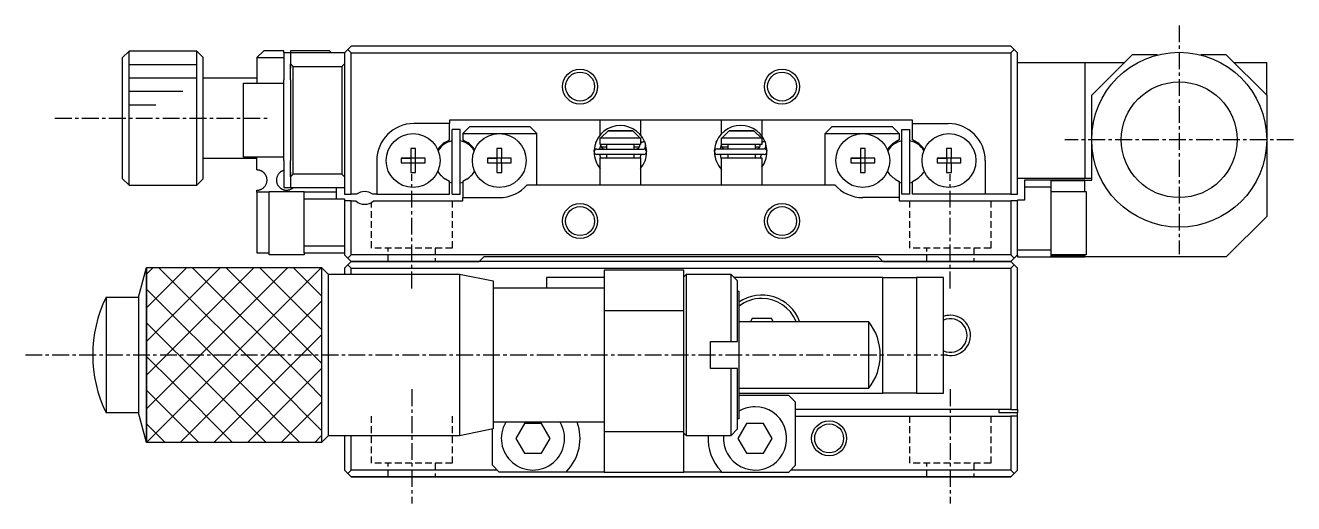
# Model space of a CAD drawing. Extents: x 10 to 347, y 10 to 222.
# Drawn here: x 191.3 to 285.5, y 28.7 to 64.2 of the extents above; entities that cross this region are included whole.
import ezdxf

# ---------------------------------------------------------------- set-up
doc = ezdxf.new("R2010")
doc.units = 0
doc.linetypes.add('CENTER', pattern=[2, 1.25, -0.25, 0.25, -0.25])
doc.linetypes.add('DASHED', pattern=[0.75, 0.5, -0.25])
doc.layers.get('0').update_dxf_attribs({"linetype": 'CONTINUOUS'})
doc.layers.add('CENTER', color=1, linetype='CENTER')

msp = doc.modelspace()

# ---------------------------------------------------------------- linework, layer by layer
at = {"color": 7, "linetype": 'CONTINUOUS'}
for p, q in [((198.954, 62.301), (198.454, 61.799)), ((198.954, 52.333), (198.954, 62.301)), ((199.454, 62.301), (198.954, 62.301)), ((199.454, 62.317), (199.454, 62.301)), ((199.454, 62.317), (203.954, 62.317)), ((203.954, 62.317), (203.954, 52.317)), ((203.954, 62.317), (204.454, 61.817)), ((208.454, 61.817), (208.954, 62.317)), ((210.454, 62.317), (208.954, 62.317)), ((210.454, 62.167), (210.454, 62.317)), ((213.854, 62.317), (210.954, 62.317)), ((210.954, 62.317), (210.954, 62.167)), ((213.854, 62.317), (214.004, 62.167)), ((215.204, 62.417), (214.954, 62.167)), ((215.204, 62.417), (215.454, 62.667)), ((215.454, 62.167), (215.204, 62.417)), ((264.454, 62.667), (215.454, 62.667)), ((264.704, 62.417), (264.454, 62.667)), ((264.704, 62.417), (264.454, 62.167)), ((264.954, 62.167), (264.704, 62.417)), ((198.454, 61.799), (198.454, 52.835)), ((204.454, 52.817), (204.454, 61.817)), ((208.454, 61.817), (210.454, 61.817)), ((208.454, 61.817), (208.454, 59.917)), ((210.954, 62.167), (210.454, 62.167)), ((210.454, 62.167), (210.454, 60.167)), ((214.954, 62.167), (210.954, 62.167)), ((210.954, 62.167), (210.954, 61.367)), ((211.154, 61.167), (210.954, 61.367)), ((210.954, 61.367), (210.954, 61.039)), ((210.954, 61.039), (210.954, 61.367)), ((214.954, 61.367), (214.754, 61.167)), ((214.954, 62.167), (214.954, 51.667)), ((215.454, 51.667), (215.454, 62.167)), ((215.454, 62.167), (264.454, 62.167)), ((264.454, 62.167), (264.454, 51.667)), ((264.954, 51.667), (264.954, 62.167)), ((264.954, 61.467), (269.954, 61.467)), ((269.954, 61.467), (269.954, 52.867)), ((269.954, 61.467), (272.904, 61.467)), ((270.454, 59.017), (273.454, 62.017)), ((275.354, 62.017), (273.454, 62.017)), ((280.454, 62.017), (278.554, 62.017)), ((280.454, 62.017), (283.454, 59.017)), ((281.004, 61.467), (283.454, 61.467)), ((283.454, 59.017), (283.454, 61.467)), ((204.454, 60.317), (208.454, 60.317)), ((210.954, 60.167), (210.954, 61.039)), ((211.154, 61.167), (214.754, 61.167)), ((211.154, 53.167), (211.154, 61.167)), ((214.754, 61.167), (214.754, 53.167)), ((207.454, 54.417), (207.454, 59.917)), ((207.454, 59.917), (210.454, 59.917)), ((210.454, 54.167), (210.454, 60.167)), ((210.954, 60.167), (210.954, 54.167)), ((270.454, 55.717), (270.454, 59.017)), ((283.454, 59.017), (283.454, 55.717)), ((222.754, 56.917), (220.104, 56.917)), ((222.754, 57.167), (222.754, 56.917)), ((224.954, 57.167), (222.754, 57.167)), ((222.754, 55.712), (222.754, 56.917)), ((224.254, 56.667), (223.754, 56.167)), ((228.754, 56.667), (224.254, 56.667)), ((257.154, 57.167), (224.954, 57.167)), ((229.254, 56.167), (228.754, 56.667)), ((233.954, 56.073), (233.954, 57.167)), ((236.954, 57.167), (236.954, 56.054)), ((242.954, 56.15), (242.954, 57.167)), ((245.954, 57.167), (245.954, 55.99)), ((251.154, 56.667), (250.654, 56.167)), ((255.654, 56.667), (251.154, 56.667)), ((256.154, 56.167), (255.654, 56.667)), ((257.154, 56.917), (257.154, 57.167)), ((257.154, 56.917), (259.804, 56.917)), ((257.154, 55.712), (257.154, 56.917)), ((222.46, 55.542), (222.754, 55.712)), ((223.554, 56.467), (222.954, 56.467)), ((222.954, 51.667), (222.954, 56.467)), ((223.554, 51.667), (223.554, 56.467)), ((223.754, 56.167), (226.454, 56.167)), ((223.754, 56.167), (223.754, 55.712)), ((223.754, 55.712), (224.048, 55.542)), ((226.454, 56.167), (229.254, 56.167)), ((229.254, 52.367), (229.254, 56.167)), ((233.633, 55.534), (233.653, 55.586)), ((233.654, 55.586), (233.658, 55.596)), ((233.954, 56.072), (233.954, 56.073)), ((233.954, 56.072), (233.954, 56.072)), ((233.954, 55.867), (234.008, 55.867)), ((233.954, 55.367), (233.954, 55.867)), ((234.537, 56.367), (234.008, 55.867)), ((234.008, 55.867), (236.9, 55.867)), ((236.37, 56.367), (234.537, 56.367)), ((234.537, 56.367), (236.37, 56.367)), ((236.9, 55.867), (236.37, 56.367)), ((236.9, 55.867), (236.954, 55.867)), ((236.954, 55.867), (236.954, 55.367)), ((237.234, 55.595), (237.006, 55.525)), ((237.159, 55.574), (237.17, 55.578)), ((237.17, 55.578), (237.181, 55.581)), ((237.181, 55.581), (237.191, 55.584)), ((237.191, 55.584), (237.201, 55.586)), ((237.201, 55.586), (237.209, 55.588)), ((237.209, 55.588), (237.216, 55.589)), ((237.216, 55.589), (237.223, 55.59)), ((237.223, 55.59), (237.228, 55.59)), ((237.228, 55.59), (237.233, 55.59)), ((237.233, 55.59), (237.235, 55.589)), ((237.235, 55.589), (237.239, 55.586)), ((237.239, 55.586), (237.251, 55.556)), ((242.575, 55.544), (242.595, 55.597)), ((242.596, 55.597), (242.619, 55.649)), ((242.954, 55.867), (243.008, 55.867)), ((242.954, 55.367), (242.954, 55.867)), ((243.537, 56.367), (243.008, 55.867)), ((243.008, 55.867), (245.9, 55.867)), ((245.37, 56.367), (243.537, 56.367)), ((243.537, 56.367), (245.37, 56.367)), ((245.9, 55.867), (245.37, 56.367)), ((245.9, 55.867), (245.954, 55.867)), ((245.954, 55.99), (245.954, 55.99)), ((245.954, 55.989), (245.954, 55.989)), ((245.954, 55.867), (245.954, 55.367)), ((246.176, 55.606), (245.954, 55.539)), ((246.079, 55.578), (246.091, 55.582)), ((246.091, 55.582), (246.103, 55.586)), ((246.103, 55.586), (246.114, 55.589)), ((246.114, 55.589), (246.125, 55.592)), ((246.125, 55.592), (246.135, 55.595)), ((246.135, 55.595), (246.144, 55.597)), ((246.144, 55.597), (246.152, 55.599)), ((246.152, 55.599), (246.159, 55.6)), ((246.159, 55.6), (246.165, 55.6)), ((246.165, 55.6), (246.17, 55.601)), ((246.17, 55.601), (246.175, 55.6)), ((246.175, 55.6), (246.177, 55.6)), ((246.177, 55.6), (246.181, 55.597)), ((246.181, 55.597), (246.193, 55.567)), ((250.654, 56.167), (253.454, 56.167)), ((250.654, 52.367), (250.654, 56.167)), ((253.454, 56.167), (256.154, 56.167)), ((256.154, 55.712), (255.86, 55.542)), ((256.154, 56.167), (256.154, 55.712)), ((256.354, 56.467), (256.954, 56.467)), ((256.354, 51.667), (256.354, 56.467)), ((256.954, 51.667), (256.954, 56.467)), ((257.448, 55.542), (257.154, 55.712)), ((270.454, 52.717), (270.454, 55.717)), ((283.454, 55.717), (283.454, 50.017)), ((220.234, 55.053), (219.874, 55.053)), ((219.874, 55.053), (219.874, 54.347)), ((220.234, 54.347), (220.234, 55.053)), ((226.634, 55.053), (226.274, 55.053)), ((226.274, 55.053), (226.274, 54.347)), ((226.634, 54.347), (226.634, 55.053)), ((233.497, 54.841), (233.501, 54.942)), ((233.696, 55.019), (237.196, 55.019)), ((233.995, 55.367), (233.908, 55.019)), ((236.954, 55.367), (233.954, 55.367)), ((233.998, 55.328), (233.997, 55.313)), ((233.997, 55.313), (233.998, 55.298)), ((233.999, 55.343), (233.998, 55.328)), ((233.998, 55.298), (233.999, 55.283)), ((234.001, 55.357), (233.999, 55.343)), ((233.999, 55.283), (234.001, 55.269)), ((234.002, 55.367), (234.001, 55.357)), ((234.001, 55.269), (234.004, 55.254)), ((234.004, 55.254), (234.007, 55.24)), ((234.007, 55.24), (234.011, 55.225)), ((234.011, 55.225), (234.016, 55.211)), ((234.016, 55.211), (234.022, 55.198)), ((234.022, 55.198), (234.028, 55.184)), ((234.028, 55.184), (234.035, 55.171)), ((234.035, 55.171), (234.043, 55.158)), ((234.454, 55.167), (234.037, 55.167)), ((234.043, 55.158), (234.051, 55.146)), ((234.051, 55.146), (234.06, 55.134)), ((234.06, 55.134), (234.069, 55.123)), ((234.069, 55.123), (234.079, 55.112)), ((234.079, 55.112), (234.09, 55.101)), ((234.09, 55.101), (234.101, 55.091)), ((234.101, 55.091), (234.112, 55.082)), ((234.112, 55.082), (234.124, 55.073)), ((234.124, 55.073), (234.137, 55.065)), ((234.137, 55.065), (234.15, 55.058)), ((234.15, 55.058), (234.163, 55.051)), ((234.163, 55.051), (234.176, 55.045)), ((234.176, 55.045), (234.19, 55.039)), ((234.19, 55.039), (234.204, 55.034)), ((234.204, 55.034), (234.218, 55.03)), ((234.218, 55.03), (234.232, 55.026)), ((234.232, 55.026), (234.247, 55.024)), ((234.247, 55.024), (234.261, 55.021)), ((234.261, 55.021), (234.276, 55.02)), ((234.276, 55.02), (234.291, 55.019)), ((234.291, 55.019), (234.297, 55.019)), ((234.454, 55.019), (234.454, 55.367)), ((236.454, 55.367), (236.454, 55.019)), ((236.854, 55.167), (236.454, 55.167)), ((236.594, 55.019), (236.608, 55.02)), ((236.608, 55.02), (236.623, 55.021)), ((236.623, 55.021), (236.638, 55.022)), ((236.638, 55.022), (236.652, 55.025)), ((236.652, 55.025), (236.667, 55.028)), ((236.667, 55.028), (236.681, 55.032)), ((236.681, 55.032), (236.695, 55.036)), ((236.695, 55.036), (236.709, 55.042)), ((236.709, 55.042), (236.722, 55.048)), ((236.722, 55.048), (236.735, 55.054)), ((236.735, 55.054), (236.748, 55.061)), ((236.748, 55.061), (236.761, 55.069)), ((236.761, 55.069), (236.773, 55.077)), ((236.773, 55.077), (236.785, 55.086)), ((236.785, 55.086), (236.796, 55.096)), ((236.796, 55.096), (236.807, 55.106)), ((236.807, 55.106), (236.817, 55.117)), ((236.817, 55.117), (236.827, 55.128)), ((236.827, 55.128), (236.836, 55.14)), ((236.836, 55.14), (236.844, 55.152)), ((236.844, 55.152), (236.852, 55.164)), ((236.852, 55.164), (236.86, 55.177)), ((236.86, 55.177), (236.866, 55.19)), ((236.866, 55.19), (236.872, 55.204)), ((236.872, 55.204), (236.878, 55.217)), ((236.878, 55.217), (236.882, 55.232)), ((236.882, 55.232), (236.886, 55.246)), ((236.886, 55.246), (236.889, 55.26)), ((236.889, 55.26), (236.892, 55.275)), ((236.89, 55.364), (236.89, 55.367)), ((236.892, 55.349), (236.89, 55.364)), ((236.894, 55.334), (236.892, 55.349)), ((236.892, 55.275), (236.893, 55.29)), ((236.893, 55.29), (236.894, 55.304)), ((236.894, 55.319), (236.894, 55.334)), ((236.894, 55.304), (236.894, 55.319)), ((237.006, 55.525), (236.954, 55.5)), ((236.954, 55.489), (236.966, 55.495)), ((236.966, 55.495), (236.979, 55.502)), ((236.979, 55.502), (236.993, 55.508)), ((236.993, 55.508), (237.007, 55.515)), ((237.007, 55.515), (237.021, 55.521)), ((237.021, 55.521), (237.035, 55.527)), ((237.035, 55.527), (237.049, 55.534)), ((237.049, 55.534), (237.064, 55.54)), ((237.064, 55.54), (237.078, 55.545)), ((237.078, 55.545), (237.093, 55.551)), ((237.093, 55.551), (237.107, 55.556)), ((237.107, 55.556), (237.12, 55.561)), ((237.12, 55.561), (237.134, 55.566)), ((237.134, 55.566), (237.146, 55.57)), ((237.146, 55.57), (237.159, 55.574)), ((237.228, 55.019), (237.227, 55.017)), ((237.242, 55.05), (237.228, 55.019)), ((237.254, 55.082), (237.242, 55.05)), ((237.251, 55.556), (237.262, 55.523)), ((237.265, 55.115), (237.254, 55.082)), ((237.259, 55.534), (237.395, 54.847)), ((237.262, 55.523), (237.272, 55.49)), ((237.274, 55.149), (237.265, 55.115)), ((237.272, 55.49), (237.28, 55.456)), ((237.282, 55.182), (237.274, 55.149)), ((237.28, 55.456), (237.286, 55.423)), ((237.287, 55.216), (237.282, 55.182)), ((237.286, 55.423), (237.29, 55.388)), ((237.291, 55.25), (237.287, 55.216)), ((237.29, 55.388), (237.293, 55.354)), ((237.294, 55.285), (237.291, 55.25)), ((237.293, 55.354), (237.294, 55.319)), ((237.294, 55.319), (237.294, 55.285)), ((242.439, 54.852), (242.443, 54.953)), ((242.638, 55.03), (246.138, 55.03)), ((242.935, 55.372), (242.85, 55.03)), ((242.954, 55.42), (242.935, 55.372)), ((242.94, 55.339), (242.939, 55.324)), ((242.939, 55.324), (242.94, 55.309)), ((242.941, 55.353), (242.94, 55.339)), ((242.94, 55.309), (242.941, 55.294)), ((242.942, 55.367), (242.941, 55.353)), ((242.941, 55.294), (242.943, 55.279)), ((242.954, 55.416), (242.942, 55.367)), ((242.943, 55.279), (242.946, 55.265)), ((242.946, 55.265), (242.949, 55.25)), ((242.949, 55.25), (242.953, 55.236)), ((242.953, 55.236), (242.958, 55.222)), ((242.954, 55.235), (242.954, 55.367)), ((245.954, 55.367), (242.954, 55.367)), ((242.958, 55.222), (242.964, 55.208)), ((242.964, 55.208), (242.97, 55.195)), ((242.97, 55.195), (242.977, 55.182)), ((242.977, 55.182), (242.985, 55.169)), ((242.985, 55.169), (242.993, 55.157)), ((243.454, 55.167), (242.986, 55.167)), ((242.993, 55.157), (243.002, 55.145)), ((243.002, 55.145), (243.011, 55.133)), ((243.011, 55.133), (243.021, 55.123)), ((243.021, 55.123), (243.032, 55.112)), ((243.032, 55.112), (243.043, 55.102)), ((243.043, 55.102), (243.054, 55.093)), ((243.054, 55.093), (243.066, 55.084)), ((243.066, 55.084), (243.079, 55.076)), ((243.079, 55.076), (243.091, 55.068)), ((243.091, 55.068), (243.105, 55.062)), ((243.105, 55.062), (243.118, 55.055)), ((243.118, 55.055), (243.132, 55.05)), ((243.132, 55.05), (243.146, 55.045)), ((243.146, 55.045), (243.16, 55.041)), ((243.16, 55.041), (243.174, 55.037)), ((243.174, 55.037), (243.189, 55.034)), ((243.189, 55.034), (243.203, 55.032)), ((243.203, 55.032), (243.218, 55.031)), ((243.218, 55.031), (243.233, 55.03)), ((243.233, 55.03), (243.239, 55.03)), ((243.454, 55.03), (243.454, 55.367)), ((245.454, 55.367), (245.454, 55.03)), ((245.79, 55.167), (245.454, 55.167)), ((245.536, 55.03), (245.55, 55.03)), ((245.55, 55.03), (245.565, 55.031)), ((245.565, 55.031), (245.58, 55.033)), ((245.58, 55.033), (245.594, 55.036)), ((245.594, 55.036), (245.609, 55.039)), ((245.609, 55.039), (245.623, 55.043)), ((245.623, 55.043), (245.637, 55.047)), ((245.637, 55.047), (245.651, 55.052)), ((245.651, 55.052), (245.664, 55.058)), ((245.664, 55.058), (245.677, 55.065)), ((245.677, 55.065), (245.69, 55.072)), ((245.69, 55.072), (245.703, 55.08)), ((245.703, 55.08), (245.715, 55.088)), ((245.715, 55.088), (245.727, 55.097)), ((245.727, 55.097), (245.738, 55.107)), ((245.738, 55.107), (245.749, 55.117)), ((245.749, 55.117), (245.759, 55.128)), ((245.759, 55.128), (245.769, 55.139)), ((245.769, 55.139), (245.778, 55.15)), ((245.778, 55.15), (245.786, 55.162)), ((245.786, 55.162), (245.794, 55.175)), ((245.794, 55.175), (245.802, 55.188)), ((245.802, 55.188), (245.808, 55.201)), ((245.808, 55.201), (245.814, 55.214)), ((245.814, 55.214), (245.82, 55.228)), ((245.82, 55.228), (245.824, 55.242)), ((245.824, 55.242), (245.828, 55.257)), ((245.828, 55.257), (245.831, 55.271)), ((245.831, 55.271), (245.834, 55.286)), ((245.834, 55.36), (245.833, 55.367)), ((245.836, 55.345), (245.834, 55.36)), ((245.834, 55.286), (245.835, 55.3)), ((245.835, 55.3), (245.836, 55.315)), ((245.836, 55.33), (245.836, 55.345)), ((245.836, 55.315), (245.836, 55.33)), ((245.954, 55.528), (245.968, 55.534)), ((245.968, 55.534), (245.982, 55.54)), ((245.982, 55.54), (245.996, 55.546)), ((245.996, 55.546), (246.01, 55.552)), ((246.01, 55.552), (246.025, 55.558)), ((246.025, 55.558), (246.038, 55.563)), ((246.038, 55.563), (246.052, 55.568)), ((246.052, 55.568), (246.066, 55.573)), ((246.066, 55.573), (246.079, 55.578)), ((246.17, 55.029), (246.169, 55.028)), ((246.184, 55.061), (246.17, 55.029)), ((246.196, 55.093), (246.184, 55.061)), ((246.193, 55.567), (246.204, 55.534)), ((246.207, 55.126), (246.196, 55.093)), ((246.201, 55.545), (246.337, 54.857)), ((246.204, 55.534), (246.214, 55.501)), ((246.216, 55.159), (246.207, 55.126)), ((246.214, 55.501), (246.222, 55.467)), ((246.224, 55.193), (246.216, 55.159)), ((246.222, 55.467), (246.228, 55.433)), ((246.229, 55.227), (246.224, 55.193)), ((246.228, 55.433), (246.232, 55.399)), ((246.233, 55.261), (246.229, 55.227)), ((246.232, 55.399), (246.235, 55.365)), ((246.236, 55.296), (246.233, 55.261)), ((246.235, 55.365), (246.236, 55.33)), ((246.236, 55.33), (246.236, 55.296)), ((253.634, 55.053), (253.274, 55.053)), ((253.274, 55.053), (253.274, 54.347)), ((253.634, 54.347), (253.634, 55.053)), ((260.034, 55.053), (259.674, 55.053)), ((259.674, 55.053), (259.674, 54.347)), ((260.034, 54.347), (260.034, 55.053)), ((208.454, 54.317), (204.454, 54.317)), ((210.454, 54.417), (207.454, 54.417)), ((208.454, 53.467), (208.454, 54.417)), ((210.454, 54.167), (210.454, 52.167)), ((210.954, 53.295), (210.954, 54.167)), ((217.354, 54.167), (217.354, 51.667)), ((219.168, 54.347), (219.168, 53.987)), ((219.874, 54.347), (219.168, 54.347)), ((219.168, 54.347), (219.874, 54.347)), ((219.168, 53.987), (219.874, 53.987)), ((219.884, 54.337), (219.874, 54.347)), ((219.884, 53.997), (219.874, 53.987)), ((219.874, 53.987), (219.874, 53.281)), ((219.884, 54.337), (219.884, 53.997)), ((220.224, 54.337), (219.884, 54.337)), ((219.884, 53.997), (220.224, 53.997)), ((220.224, 54.337), (220.234, 54.347)), ((220.224, 53.997), (220.224, 54.337)), ((220.224, 53.997), (220.234, 53.987)), ((220.94, 54.347), (220.234, 54.347)), ((220.94, 54.347), (220.234, 54.347)), ((220.234, 53.987), (220.94, 53.987)), ((220.234, 53.281), (220.234, 53.987)), ((220.94, 53.987), (220.94, 54.347)), ((225.568, 54.347), (225.568, 53.987)), ((226.274, 54.347), (225.568, 54.347)), ((225.568, 54.347), (226.274, 54.347)), ((225.568, 53.987), (226.274, 53.987)), ((226.284, 54.337), (226.274, 54.347)), ((226.284, 53.997), (226.274, 53.987)), ((226.274, 53.987), (226.274, 53.281)), ((226.284, 54.337), (226.284, 53.997)), ((226.624, 54.337), (226.284, 54.337)), ((226.284, 53.997), (226.624, 53.997)), ((226.624, 54.337), (226.634, 54.347)), ((226.624, 53.997), (226.624, 54.337)), ((226.624, 53.997), (226.634, 53.987)), ((227.34, 54.347), (226.634, 54.347)), ((227.34, 54.347), (226.634, 54.347)), ((226.634, 53.987), (227.34, 53.987)), ((226.634, 53.281), (226.634, 53.987)), ((227.34, 53.987), (227.34, 54.347)), ((237.196, 54.619), (233.696, 54.619)), ((233.908, 54.619), (233.963, 54.367)), ((233.954, 54.367), (234.454, 54.367)), ((233.954, 54.367), (236.954, 54.367)), ((233.954, 52.367), (233.954, 54.367)), ((234.454, 54.367), (234.454, 54.619)), ((234.454, 54.367), (236.454, 54.367)), ((234.454, 54.367), (236.454, 54.367)), ((236.454, 54.619), (236.454, 54.367)), ((236.454, 54.367), (236.954, 54.367)), ((236.929, 54.367), (236.984, 54.619)), ((236.954, 54.367), (236.954, 52.367)), ((246.138, 54.63), (242.638, 54.63)), ((242.85, 54.63), (242.918, 54.334)), ((242.918, 54.334), (242.954, 54.239)), ((242.954, 54.367), (243.454, 54.367)), ((242.954, 54.367), (245.954, 54.367)), ((242.954, 52.367), (242.954, 54.367)), ((243.454, 54.367), (243.454, 54.63)), ((243.454, 54.367), (245.454, 54.367)), ((243.454, 54.367), (245.454, 54.367)), ((245.454, 54.63), (245.454, 54.367)), ((245.454, 54.367), (245.954, 54.367)), ((245.868, 54.367), (245.926, 54.63)), ((245.954, 54.367), (245.954, 52.367)), ((252.568, 54.347), (252.568, 53.987)), ((253.274, 54.347), (252.568, 54.347)), ((252.568, 54.347), (253.274, 54.347)), ((252.568, 53.987), (253.274, 53.987)), ((253.284, 54.337), (253.274, 54.347)), ((253.284, 53.997), (253.274, 53.987)), ((253.274, 53.987), (253.274, 53.281)), ((253.284, 54.337), (253.284, 53.997)), ((253.624, 54.337), (253.284, 54.337)), ((253.284, 53.997), (253.624, 53.997)), ((253.624, 54.337), (253.634, 54.347)), ((253.624, 53.997), (253.624, 54.337)), ((253.624, 53.997), (253.634, 53.987)), ((254.34, 54.347), (253.634, 54.347)), ((254.34, 54.347), (253.634, 54.347)), ((253.634, 53.987), (254.34, 53.987)), ((253.634, 53.281), (253.634, 53.987)), ((254.34, 53.987), (254.34, 54.347)), ((258.968, 54.347), (258.968, 53.987)), ((259.674, 54.347), (258.968, 54.347)), ((258.968, 54.347), (259.674, 54.347)), ((258.968, 53.987), (259.674, 53.987)), ((259.684, 54.337), (259.674, 54.347)), ((259.684, 53.997), (259.674, 53.987)), ((259.674, 53.987), (259.674, 53.281)), ((259.684, 54.337), (259.684, 53.997)), ((260.024, 54.337), (259.684, 54.337)), ((259.684, 53.997), (260.024, 53.997)), ((260.024, 54.337), (260.034, 54.347)), ((260.024, 53.997), (260.024, 54.337)), ((260.024, 53.997), (260.034, 53.987)), ((260.74, 54.347), (260.034, 54.347)), ((260.74, 54.347), (260.034, 54.347)), ((260.034, 53.987), (260.74, 53.987)), ((260.034, 53.281), (260.034, 53.987)), ((260.74, 53.987), (260.74, 54.347)), ((262.554, 54.167), (262.554, 51.667)), ((198.454, 52.835), (198.954, 52.333)), ((204.454, 52.817), (203.954, 52.317)), ((208.488, 53.466), (208.454, 53.467)), ((208.522, 53.464), (208.488, 53.466)), ((208.557, 53.46), (208.522, 53.464)), ((208.59, 53.455), (208.557, 53.46)), ((208.618, 53.449), (208.59, 53.455)), ((208.645, 53.442), (208.618, 53.449)), ((208.673, 53.435), (208.645, 53.442)), ((208.699, 53.426), (208.673, 53.435)), ((208.725, 53.416), (208.699, 53.426)), ((208.751, 53.406), (208.725, 53.416)), ((208.775, 53.395), (208.751, 53.406)), ((208.8, 53.383), (208.775, 53.395)), ((208.823, 53.37), (208.8, 53.383)), ((208.84, 53.36), (208.823, 53.37)), ((208.856, 53.35), (208.84, 53.36)), ((208.878, 53.336), (208.856, 53.35)), ((208.898, 53.321), (208.878, 53.336)), ((208.919, 53.306), (208.898, 53.321)), ((208.939, 53.289), (208.919, 53.306)), ((208.959, 53.271), (208.939, 53.289)), ((208.979, 53.253), (208.959, 53.271)), ((208.998, 53.234), (208.979, 53.253)), ((209.016, 53.214), (208.998, 53.234)), ((209.033, 53.193), (209.016, 53.214)), ((209.054, 53.167), (209.033, 53.193)), ((209.073, 53.141), (209.054, 53.167)), ((209.09, 53.114), (209.073, 53.141)), ((209.106, 53.087), (209.09, 53.114)), ((209.121, 53.06), (209.106, 53.087)), ((209.135, 53.032), (209.121, 53.06)), ((209.147, 53.005), (209.135, 53.032)), ((209.157, 52.977), (209.147, 53.005)), ((209.168, 52.947), (209.157, 52.977)), ((209.177, 52.917), (209.168, 52.947)), ((209.184, 52.887), (209.177, 52.917)), ((209.193, 52.843), (209.184, 52.887)), ((209.199, 52.799), (209.193, 52.843)), ((209.203, 52.756), (209.199, 52.799)), ((209.204, 52.714), (209.203, 52.756)), ((209.906, 52.772), (209.904, 52.738)), ((209.909, 52.806), (209.906, 52.772)), ((209.914, 52.842), (209.909, 52.806)), ((209.921, 52.878), (209.914, 52.842)), ((209.928, 52.907), (209.921, 52.878)), ((209.936, 52.935), (209.928, 52.907)), ((209.946, 52.964), (209.936, 52.935)), ((209.954, 52.987), (209.946, 52.964)), ((209.964, 53.01), (209.954, 52.987)), ((209.978, 53.042), (209.964, 53.01)), ((209.994, 53.074), (209.978, 53.042)), ((210.012, 53.106), (209.994, 53.074)), ((210.032, 53.136), (210.012, 53.106)), ((210.053, 53.166), (210.032, 53.136)), ((210.077, 53.196), (210.053, 53.166)), ((210.089, 53.21), (210.077, 53.196)), ((210.101, 53.224), (210.089, 53.21)), ((210.126, 53.25), (210.101, 53.224)), ((210.153, 53.275), (210.126, 53.25)), ((210.171, 53.291), (210.153, 53.275)), ((210.19, 53.307), (210.171, 53.291)), ((210.21, 53.321), (210.19, 53.307)), ((210.225, 53.333), (210.21, 53.321)), ((210.241, 53.343), (210.225, 53.333)), ((210.258, 53.354), (210.241, 53.343)), ((210.276, 53.365), (210.258, 53.354)), ((210.298, 53.377), (210.276, 53.365)), ((210.321, 53.389), (210.298, 53.377)), ((210.344, 53.4), (210.321, 53.389)), ((210.368, 53.41), (210.344, 53.4)), ((210.391, 53.42), (210.368, 53.41)), ((210.416, 53.428), (210.391, 53.42)), ((210.435, 53.434), (210.416, 53.428)), ((210.454, 53.44), (210.435, 53.434)), ((210.954, 52.967), (210.954, 53.295)), ((210.954, 53.295), (210.954, 52.967)), ((210.954, 52.967), (211.154, 53.167)), ((210.954, 52.967), (210.954, 52.167)), ((214.754, 53.167), (211.154, 53.167)), ((214.754, 53.167), (214.954, 52.967)), ((219.874, 53.281), (220.234, 53.281)), ((222.754, 52.623), (222.46, 52.792)), ((224.048, 52.792), (223.754, 52.623)), ((226.274, 53.281), (226.634, 53.281)), ((253.274, 53.281), (253.634, 53.281)), ((255.86, 52.792), (256.154, 52.623)), ((257.154, 52.623), (257.448, 52.792)), ((259.674, 53.281), (260.034, 53.281)), ((264.954, 52.867), (269.954, 52.867)), ((269.954, 52.867), (270.454, 52.867)), ((198.954, 52.333), (199.454, 52.333)), ((199.454, 52.333), (199.454, 52.317)), ((203.954, 52.317), (199.454, 52.317)), ((208.454, 51.817), (208.454, 51.967)), ((208.454, 51.967), (208.466, 51.967)), ((208.454, 51.817), (208.454, 47.317)), ((209.354, 51.817), (208.454, 51.817)), ((208.466, 51.967), (208.478, 51.967)), ((208.478, 51.967), (208.489, 51.968)), ((208.489, 51.968), (208.501, 51.969)), ((208.501, 51.969), (208.513, 51.969)), ((208.513, 51.969), (208.525, 51.97)), ((208.525, 51.97), (208.536, 51.972)), ((208.536, 51.972), (208.548, 51.973)), ((208.548, 51.973), (208.567, 51.976)), ((208.567, 51.976), (208.586, 51.979)), ((208.586, 51.979), (208.604, 51.982)), ((208.604, 51.982), (208.622, 51.986)), ((208.622, 51.986), (208.639, 51.99)), ((208.639, 51.99), (208.656, 51.995)), ((208.656, 51.995), (208.68, 52.002)), ((208.68, 52.002), (208.703, 52.01)), ((208.703, 52.01), (208.733, 52.021)), ((208.733, 52.021), (208.761, 52.033)), ((208.761, 52.033), (208.788, 52.046)), ((208.788, 52.046), (208.827, 52.066)), ((208.827, 52.066), (208.867, 52.091)), ((208.867, 52.091), (208.905, 52.118)), ((208.905, 52.118), (208.941, 52.147)), ((208.941, 52.147), (208.975, 52.178)), ((208.975, 52.178), (209.007, 52.21)), ((209.007, 52.21), (209.037, 52.245)), ((209.037, 52.245), (209.064, 52.281)), ((209.064, 52.281), (209.09, 52.32)), ((209.09, 52.32), (209.114, 52.362)), ((209.114, 52.362), (209.136, 52.406)), ((209.136, 52.406), (209.155, 52.452)), ((209.155, 52.452), (209.172, 52.5)), ((209.172, 52.5), (209.185, 52.55)), ((209.185, 52.55), (209.192, 52.585)), ((209.192, 52.585), (209.198, 52.621)), ((209.198, 52.621), (209.202, 52.657)), ((209.202, 52.657), (209.203, 52.686)), ((209.203, 52.686), (209.204, 52.714)), ((209.354, 47.167), (209.354, 51.867)), ((209.354, 51.867), (211.954, 51.867)), ((209.904, 52.738), (209.904, 52.695)), ((209.904, 52.695), (209.907, 52.652)), ((209.907, 52.652), (209.912, 52.61)), ((209.912, 52.61), (209.919, 52.568)), ((209.919, 52.568), (209.928, 52.528)), ((209.928, 52.528), (209.94, 52.488)), ((209.94, 52.488), (209.953, 52.45)), ((209.953, 52.45), (209.968, 52.413)), ((209.968, 52.413), (209.991, 52.367)), ((209.991, 52.367), (210.016, 52.323)), ((210.016, 52.323), (210.043, 52.282)), ((210.043, 52.282), (210.074, 52.242)), ((210.074, 52.242), (210.107, 52.204)), ((210.107, 52.204), (210.143, 52.168)), ((210.143, 52.168), (210.182, 52.134)), ((210.182, 52.134), (210.224, 52.103)), ((210.224, 52.103), (210.252, 52.084)), ((210.252, 52.084), (210.281, 52.066)), ((210.281, 52.066), (210.312, 52.05)), ((210.312, 52.05), (210.345, 52.034)), ((210.345, 52.034), (210.368, 52.024)), ((210.368, 52.024), (210.392, 52.015)), ((210.392, 52.015), (210.416, 52.006)), ((210.416, 52.006), (210.436, 51.999)), ((210.436, 51.999), (210.457, 51.994)), ((210.454, 52.167), (210.954, 52.167)), ((210.457, 51.994), (210.478, 51.988)), ((210.478, 51.988), (210.5, 51.983)), ((210.5, 51.983), (210.513, 51.98)), ((210.513, 51.98), (210.526, 51.978)), ((210.526, 51.978), (210.54, 51.976)), ((210.54, 51.976), (210.551, 51.974)), ((210.551, 51.974), (210.562, 51.973)), ((210.562, 51.973), (210.573, 51.972)), ((210.573, 51.972), (210.584, 51.97)), ((210.584, 51.97), (210.595, 51.969)), ((210.595, 51.969), (210.606, 51.969)), ((210.606, 51.969), (210.618, 51.968)), ((210.618, 51.968), (210.629, 51.968)), ((210.629, 51.968), (210.641, 51.967)), ((210.641, 51.967), (210.653, 51.967)), ((210.653, 51.967), (210.665, 51.967)), ((210.665, 51.967), (210.677, 51.967)), ((210.677, 51.967), (210.687, 51.968)), ((210.687, 51.968), (210.697, 51.968)), ((210.697, 51.968), (210.707, 51.969)), ((210.707, 51.969), (210.717, 51.97)), ((210.717, 51.97), (210.73, 51.971)), ((210.73, 51.971), (210.743, 51.972)), ((210.743, 51.972), (210.756, 51.974)), ((210.756, 51.974), (210.771, 51.976)), ((210.771, 51.976), (210.785, 51.979)), ((210.785, 51.979), (210.799, 51.981)), ((210.799, 51.981), (210.813, 51.984)), ((210.813, 51.984), (210.831, 51.988)), ((210.831, 51.988), (210.849, 51.993)), ((210.849, 51.993), (210.866, 51.998)), ((210.866, 51.998), (210.885, 52.004)), ((210.885, 52.004), (210.904, 52.01)), ((210.904, 52.01), (210.93, 52.02)), ((210.93, 52.02), (210.956, 52.03)), ((210.954, 52.167), (214.954, 52.167)), ((210.956, 52.03), (210.98, 52.042)), ((210.98, 52.042), (211.015, 52.06)), ((211.015, 52.06), (211.048, 52.079)), ((211.048, 52.079), (211.077, 52.098)), ((211.077, 52.098), (211.117, 52.127)), ((211.117, 52.127), (211.155, 52.159)), ((211.155, 52.159), (211.164, 52.167)), ((211.954, 51.867), (211.954, 51.817)), ((214.354, 51.817), (211.954, 51.817)), ((211.954, 51.317), (211.954, 51.817)), ((214.354, 51.817), (214.354, 52.167)), ((214.354, 51.317), (214.354, 51.817)), ((222.754, 51.667), (222.754, 52.623)), ((223.754, 52.623), (223.754, 51.417)), ((228.533, 52.367), (251.375, 52.367)), ((256.154, 52.623), (256.154, 51.417)), ((257.154, 51.667), (257.154, 52.623)), ((267.454, 52.717), (265.454, 52.717)), ((265.454, 52.717), (265.454, 52.217)), ((265.454, 52.217), (267.454, 52.217)), ((265.454, 52.217), (265.454, 51.217)), ((267.454, 52.217), (267.454, 52.717)), ((269.954, 52.717), (267.454, 52.717)), ((267.454, 52.677), (269.954, 52.677)), ((267.454, 47.517), (267.454, 52.217)), ((267.454, 51.867), (270.054, 51.867)), ((269.954, 52.677), (269.954, 52.717)), ((269.954, 52.717), (270.454, 52.717)), ((269.954, 51.867), (269.954, 52.677)), ((270.054, 51.867), (270.054, 47.167)), ((211.954, 51.317), (214.354, 51.317)), ((211.954, 47.817), (211.954, 51.317)), ((214.354, 51.317), (214.954, 51.317)), ((214.954, 51.667), (215.454, 51.667)), ((214.954, 51.317), (214.954, 51.167)), ((214.954, 51.167), (214.954, 47.167)), ((215.454, 51.167), (214.954, 51.167)), ((215.854, 51.667), (215.454, 51.667)), ((215.454, 51.167), (215.792, 51.167)), ((215.454, 47.167), (215.454, 51.167)), ((217.354, 51.667), (217.054, 51.667)), ((217.115, 51.167), (223.754, 51.167)), ((217.354, 51.667), (222.754, 51.667)), ((222.954, 51.667), (223.554, 51.667)), ((223.754, 51.417), (226.454, 51.417)), ((223.754, 51.167), (223.754, 51.417)), ((256.154, 51.417), (253.454, 51.417)), ((256.154, 51.417), (256.154, 51.167)), ((256.154, 51.167), (264.454, 51.167)), ((256.954, 51.667), (256.354, 51.667)), ((262.554, 51.667), (257.154, 51.667)), ((264.454, 51.667), (262.554, 51.667)), ((264.454, 51.667), (264.954, 51.667)), ((264.454, 51.167), (264.454, 47.167)), ((264.954, 51.167), (264.454, 51.167)), ((265.454, 51.217), (264.954, 51.217)), ((264.954, 51.167), (264.954, 51.217)), ((264.954, 47.167), (264.954, 51.167)), ((283.454, 50.017), (280.454, 47.017)), ((208.454, 47.317), (209.354, 47.317)), ((211.954, 47.167), (209.354, 47.167)), ((214.954, 47.817), (211.954, 47.817)), ((211.954, 47.317), (211.954, 47.817)), ((211.954, 47.317), (211.954, 47.167)), ((211.954, 47.317), (214.954, 47.317)), ((214.954, 47.167), (215.204, 46.917)), ((215.204, 46.917), (215.454, 47.167)), ((264.454, 47.167), (215.454, 47.167)), ((264.454, 47.167), (264.704, 46.917)), ((264.704, 46.917), (264.954, 47.167)), ((267.454, 47.517), (264.954, 47.517)), ((264.954, 47.167), (264.954, 47.017)), ((267.454, 47.017), (267.454, 47.517)), ((270.054, 47.167), (267.454, 47.167)), ((269.954, 47.086), (269.954, 47.167)), ((199.664, 44.017), (200.254, 46.217)), ((200.254, 46.217), (200.254, 33.217)), ((200.254, 46.217), (213.254, 46.217)), ((200.254, 46.217), (213.254, 46.217)), ((200.254, 33.217), (200.254, 46.217)), ((213.254, 46.217), (213.254, 33.217)), ((213.254, 46.217), (213.754, 45.717)), ((213.254, 46.217), (213.254, 33.217)), ((215.204, 46.417), (214.954, 46.167)), ((214.954, 46.167), (214.954, 45.717)), ((215.454, 46.667), (215.204, 46.917)), ((215.204, 46.417), (215.454, 46.667)), ((215.454, 46.167), (215.204, 46.417)), ((215.454, 46.667), (224.954, 46.667)), ((264.454, 46.667), (215.454, 46.667)), ((215.454, 46.167), (264.454, 46.167)), ((215.454, 45.717), (215.454, 46.167)), ((225.304, 47.017), (224.954, 46.667)), ((254.604, 47.017), (225.304, 47.017)), ((254.954, 46.667), (254.604, 47.017)), ((254.954, 46.667), (264.454, 46.667)), ((264.704, 46.917), (264.454, 46.667)), ((264.454, 46.667), (264.704, 46.417)), ((264.704, 46.417), (264.454, 46.167)), ((264.454, 46.167), (264.454, 35.667)), ((264.954, 46.167), (264.704, 46.417)), ((264.954, 47.017), (267.454, 47.017)), ((264.954, 35.667), (264.954, 46.167)), ((269.954, 47.086), (267.454, 47.086)), ((267.454, 47.017), (269.954, 47.017)), ((269.954, 47.017), (269.954, 47.086)), ((280.454, 47.017), (269.954, 47.017)), ((213.754, 45.717), (213.754, 33.717)), ((213.754, 45.717), (223.504, 45.717)), ((223.504, 45.717), (223.504, 33.717)), ((223.504, 45.717), (226.004, 45.217)), ((226.004, 45.217), (226.004, 34.217)), ((229.954, 45.467), (229.954, 44.717)), ((234.254, 45.467), (229.954, 45.467)), ((240.154, 46.017), (234.254, 46.017)), ((234.254, 46.017), (234.254, 43.017)), ((240.154, 43.017), (240.154, 46.017)), ((240.154, 45.517), (240.354, 45.717)), ((240.354, 39.717), (240.354, 45.717)), ((240.354, 45.717), (243.654, 45.717)), ((243.654, 45.717), (243.654, 40.717)), ((243.654, 45.717), (244.154, 45.217)), ((254.954, 45.467), (243.904, 45.467)), ((244.154, 40.717), (244.154, 45.217)), ((254.954, 36.867), (254.954, 45.467)), ((254.954, 45.467), (257.454, 45.467)), ((257.454, 45.467), (257.454, 36.867)), ((259.454, 45.467), (257.454, 45.467)), ((259.454, 36.867), (259.454, 45.467)), ((226.004, 44.717), (234.254, 44.717)), ((244.154, 44.467), (244.254, 44.467)), ((244.254, 44.467), (244.254, 34.967)), ((197.254, 44.017), (197.254, 35.417)), ((197.254, 44.017), (199.664, 44.017)), ((199.664, 44.017), (199.664, 35.417)), ((234.254, 43.017), (240.154, 43.017)), ((234.254, 43.017), (234.254, 34.017)), ((240.154, 34.017), (240.154, 43.017)), ((245.232, 42.417), (245.117, 42.217)), ((246.676, 42.417), (245.232, 42.417)), ((246.791, 42.217), (246.676, 42.417)), ((244.254, 42.217), (253.876, 42.217)), ((253.876, 42.217), (253.876, 37.217)), ((242.154, 40.717), (243.654, 40.717)), ((242.154, 38.717), (242.154, 40.717)), ((243.654, 40.717), (244.154, 40.717)), ((240.354, 33.717), (240.354, 39.717)), ((243.654, 38.717), (242.154, 38.717)), ((243.654, 38.717), (243.654, 33.717)), ((244.154, 38.717), (243.654, 38.717)), ((244.154, 34.217), (244.154, 38.717)), ((253.876, 37.217), (244.254, 37.217)), ((244.254, 36.867), (254.954, 36.867)), ((257.454, 36.867), (254.954, 36.867)), ((257.454, 36.867), (259.454, 36.867)), ((247.954, 36.717), (244.254, 36.717)), ((247.954, 36.717), (248.454, 36.217)), ((248.454, 31.517), (248.454, 36.217)), ((199.664, 35.417), (197.254, 35.417)), ((200.254, 33.217), (199.664, 35.417)), ((244.254, 34.967), (244.154, 34.967)), ((264.454, 35.667), (248.454, 35.667)), ((248.454, 35.167), (264.454, 35.167)), ((263.554, 35.667), (263.554, 35.417)), ((264.954, 35.417), (263.554, 35.417)), ((264.454, 35.667), (264.954, 35.667)), ((264.454, 35.167), (264.454, 31.167)), ((264.954, 35.167), (264.454, 35.167)), ((264.954, 35.667), (264.954, 35.417)), ((264.954, 35.167), (264.954, 35.417)), ((264.954, 31.167), (264.954, 35.167)), ((226.004, 34.217), (223.504, 33.717)), ((225.954, 31.517), (225.954, 34.207)), ((234.254, 34.717), (226.004, 34.717)), ((228.319, 34.617), (227.684, 33.517)), ((229.589, 34.617), (228.319, 34.617)), ((230.224, 33.517), (229.589, 34.617)), ((240.154, 34.017), (234.254, 34.017)), ((234.254, 34.017), (234.254, 31.017)), ((240.154, 31.017), (240.154, 34.017)), ((240.354, 33.717), (240.154, 33.917)), ((244.154, 34.217), (243.654, 33.717)), ((244.819, 34.617), (244.184, 33.517)), ((246.089, 34.617), (244.819, 34.617)), ((246.724, 33.517), (246.089, 34.617)), ((213.254, 33.217), (200.254, 33.217)), ((213.254, 33.217), (200.254, 33.217)), ((213.754, 33.717), (213.254, 33.217)), ((223.504, 33.717), (213.754, 33.717)), ((214.954, 33.717), (214.954, 31.167)), ((215.454, 31.167), (215.454, 33.717)), ((227.684, 33.517), (228.319, 32.417)), ((229.589, 32.417), (230.224, 33.517)), ((243.654, 33.717), (240.354, 33.717)), ((244.184, 33.517), (244.819, 32.417)), ((246.089, 32.417), (246.724, 33.517)), ((228.319, 32.417), (229.589, 32.417)), ((244.819, 32.417), (246.089, 32.417)), ((214.954, 31.167), (215.204, 30.917)), ((215.204, 30.917), (215.454, 31.167)), ((226.304, 31.167), (215.454, 31.167)), ((226.454, 31.017), (225.954, 31.517)), ((231.501, 31.017), (231.472, 31.086)), ((242.936, 31.086), (242.906, 31.017)), ((248.454, 31.517), (247.954, 31.017)), ((264.454, 31.167), (248.104, 31.167)), ((264.454, 31.167), (264.704, 30.917)), ((264.704, 30.917), (264.954, 31.167)), ((215.204, 30.917), (215.454, 30.667)), ((215.454, 30.667), (264.454, 30.667)), ((264.454, 30.667), (215.454, 30.667)), ((231.501, 31.017), (226.454, 31.017)), ((234.254, 31.017), (231.501, 31.017)), ((234.254, 31.017), (240.154, 31.017)), ((242.906, 31.017), (240.154, 31.017)), ((242.906, 31.017), (247.954, 31.017)), ((264.454, 30.667), (264.704, 30.917))]:
    msp.add_line(p, q, dxfattribs=at)
at = {"color": 3, "linetype": 'CONTINUOUS'}
for p, q in [((198.954, 61.317), (203.954, 61.317)), ((198.954, 60.317), (203.954, 60.317)), ((198.954, 59.317), (202.954, 59.317)), ((214.954, 58.417), (214.954, 55.917)), ((264.954, 55.917), (264.954, 58.417)), ((198.954, 58.317), (200.954, 58.317)), ((219.341, 53.804), (219.345, 53.797)), ((208.249, 46.217), (200.254, 38.222)), ((205.749, 46.217), (200.254, 40.722)), ((203.249, 46.217), (200.254, 43.222)), ((200.749, 46.217), (200.254, 45.722)), ((209.699, 37.667), (201.149, 46.217)), ((210.749, 46.217), (202.199, 37.667)), ((212.199, 37.667), (203.649, 46.217)), ((213.249, 46.217), (204.699, 37.667)), ((213.254, 39.112), (206.149, 46.217)), ((213.254, 41.612), (208.649, 46.217)), ((213.254, 44.112), (211.149, 46.217)), ((207.199, 37.667), (200.254, 44.612)), ((213.254, 43.722), (207.199, 37.667)), ((204.699, 37.667), (200.254, 42.112)), ((213.254, 41.222), (209.699, 37.667)), ((202.199, 37.667), (200.254, 39.612)), ((213.254, 38.722), (212.199, 37.667)), ((204.699, 37.667), (200.254, 33.222)), ((202.199, 37.667), (200.254, 35.722)), ((204.149, 33.217), (200.254, 37.112)), ((206.649, 33.217), (202.199, 37.667)), ((207.199, 37.667), (202.749, 33.217)), ((209.149, 33.217), (204.699, 37.667)), ((209.699, 37.667), (205.249, 33.217)), ((211.649, 33.217), (207.199, 37.667)), ((212.199, 37.667), (207.749, 33.217)), ((213.254, 34.112), (209.699, 37.667)), ((213.254, 36.612), (212.199, 37.667)), ((213.254, 36.222), (210.249, 33.217)), ((201.649, 33.217), (200.254, 34.612)), ((213.254, 33.722), (212.749, 33.217))]:
    msp.add_line(p, q, dxfattribs=at)
at = {"color": 3, "linetype": 'DASHED'}
for p, q in [((216.954, 47.667), (216.954, 51.051)), ((222.954, 51.167), (222.954, 47.667)), ((256.954, 47.667), (256.954, 51.167)), ((262.954, 51.167), (262.954, 47.667)), ((222.954, 47.667), (216.954, 47.667)), ((218.204, 46.667), (218.204, 47.667)), ((221.704, 47.667), (221.704, 46.667)), ((262.954, 47.667), (256.954, 47.667)), ((258.204, 46.667), (258.204, 47.667)), ((261.704, 47.667), (261.704, 46.667)), ((216.954, 31.667), (216.954, 35.167)), ((222.954, 35.167), (222.954, 31.667)), ((256.954, 31.667), (256.954, 35.167)), ((262.954, 35.167), (262.954, 31.667)), ((222.954, 31.667), (216.954, 31.667)), ((218.204, 30.667), (218.204, 31.667)), ((221.704, 31.667), (221.704, 30.667)), ((262.954, 31.667), (256.954, 31.667)), ((258.204, 30.667), (258.204, 31.667)), ((261.704, 31.667), (261.704, 30.667))]:
    msp.add_line(p, q, dxfattribs=at)
at = {"color": 7, "linetype": 'CONTINUOUS'}
for centre, radius in [((276.954, 55.717), 6.5), ((232.454, 59.667), 1.075), ((247.454, 59.667), 1.075), ((276.954, 55.717), 4.3), ((220.054, 54.167), 2), ((226.454, 54.167), 2), ((253.454, 54.167), 2), ((259.854, 54.167), 2), ((232.454, 49.667), 1.075), ((247.454, 49.667), 1.075), ((250.954, 33.517), 1.075)]:
    msp.add_circle(centre, radius, dxfattribs=at)
at = {"color": 3, "linetype": 'CONTINUOUS'}
for centre in [(232.454, 59.667), (247.454, 59.667), (232.454, 49.667), (247.454, 49.667), (250.954, 33.517)]:
    msp.add_circle(centre, 1.3, dxfattribs=at)
at = {"color": 7, "linetype": 'CONTINUOUS'}
for centre, radius, start, end in [((220.104, 54.167), 2.75, 90, 180), ((235.446, 54.819), 1.949, 23.18063, 176.381), ((244.388, 54.83), 1.949, 23.18063, 176.381), ((259.804, 54.167), 2.75, 0, 90), ((223.254, 54.067), 1.587, 100.89309, 147.84066), ((223.254, 54.067), 1.587, 32.15942, 79.10698), ((256.654, 54.067), 1.587, 100.89302, 147.84058), ((256.654, 54.067), 1.587, 32.15934, 79.10691), ((223.369, 54.052), 1.75, 134.99559, 148.1135), ((223.254, 54.167), 1.587, 120, 135), ((223.254, 54.167), 1.587, 45, 60), ((223.139, 54.052), 1.75, 31.8865, 45.00441), ((233.696, 54.819), 0.2, 90, 270), ((235.444, 54.819), 1.947, 180.8131, 220.04265), ((235.441, 54.821), 1.954, 320.76334, 359.24676), ((237.196, 54.819), 0.2, 270, 90), ((242.638, 54.83), 0.2, 90, 270), ((244.387, 54.83), 1.948, 180.81516, 222.61955), ((244.381, 54.832), 1.956, 323.55971, 359.23659), ((246.138, 54.83), 0.2, 270, 90), ((256.769, 54.052), 1.75, 134.99559, 148.1135), ((256.654, 54.167), 1.587, 120, 135), ((256.654, 54.167), 1.587, 45, 60), ((256.539, 54.052), 1.75, 31.8865, 45.00441), ((223.369, 54.282), 1.75, 211.8865, 225.00441), ((223.254, 54.167), 1.587, 225, 240), ((223.254, 54.167), 1.587, 300, 315), ((223.139, 54.282), 1.75, 314.99559, 328.1135), ((256.769, 54.282), 1.75, 211.8865, 225.00441), ((256.654, 54.167), 1.587, 225, 240), ((256.654, 54.167), 1.587, 300, 315), ((256.539, 54.282), 1.75, 314.99559, 328.1135), ((216.454, 50.867), 1, 53.1301, 126.8699), ((223.254, 54.067), 1.587, 251.64152, 259.10691), ((223.254, 54.067), 1.587, 280.89302, 288.3584), ((226.454, 54.167), 2.75, 270, 319.11481), ((253.454, 54.167), 2.75, 220.88519, 270), ((256.654, 54.067), 1.587, 251.6416, 259.10698), ((256.654, 54.067), 1.587, 280.89309, 288.35848), ((216.454, 51.917), 1, 228.59038, 311.40962), ((205.999, 39.717), 9.745, 153.81621, 206.18379), ((245.954, 41.167), 3, 20.48723, 124.51811), ((245.954, 41.167), 2.75, 90, 128.18348), ((245.954, 41.167), 2.75, 22.44626, 90), ((259.954, 41.167), 1.25, 246.42182, 113.57818), ((250.754, 39.717), 4, 321.31781, 38.68219), ((245.454, 33.517), 2.35, 175.11786, 90), ((245.454, 33.517), 2.35, 90, 120.70636), ((228.954, 33.517), 2.35, 149.29364, 30.70636), ((228.954, 33.517), 3.5, 316.01099, 20.05104), ((245.454, 33.517), 3.5, 176.72417, 223.98901)]:
    msp.add_arc(centre, radius, start, end, dxfattribs=at)
at = {"color": 3, "linetype": 'CONTINUOUS'}
for start, end in [(250.52878, 90), (90, 109.47122)]:
    msp.add_arc((259.954, 41.167), 1.5, start, end, dxfattribs=at)
at = {"layer": 'CENTER', "color": 1, "linetype": 'CENTER'}
for p, q in [((276.954, 64.217), (276.954, 47.217)), ((193.454, 57.317), (209.454, 57.317)), ((285.454, 55.717), (268.454, 55.717)), ((219.954, 44.667), (219.954, 53.167)), ((259.954, 44.667), (259.954, 53.167)), ((191.254, 39.717), (259.754, 39.717)), ((219.954, 37.167), (219.954, 28.667)), ((259.954, 37.167), (259.954, 28.667))]:
    msp.add_line(p, q, dxfattribs=at)

doc.saveas('drawing.dxf')
